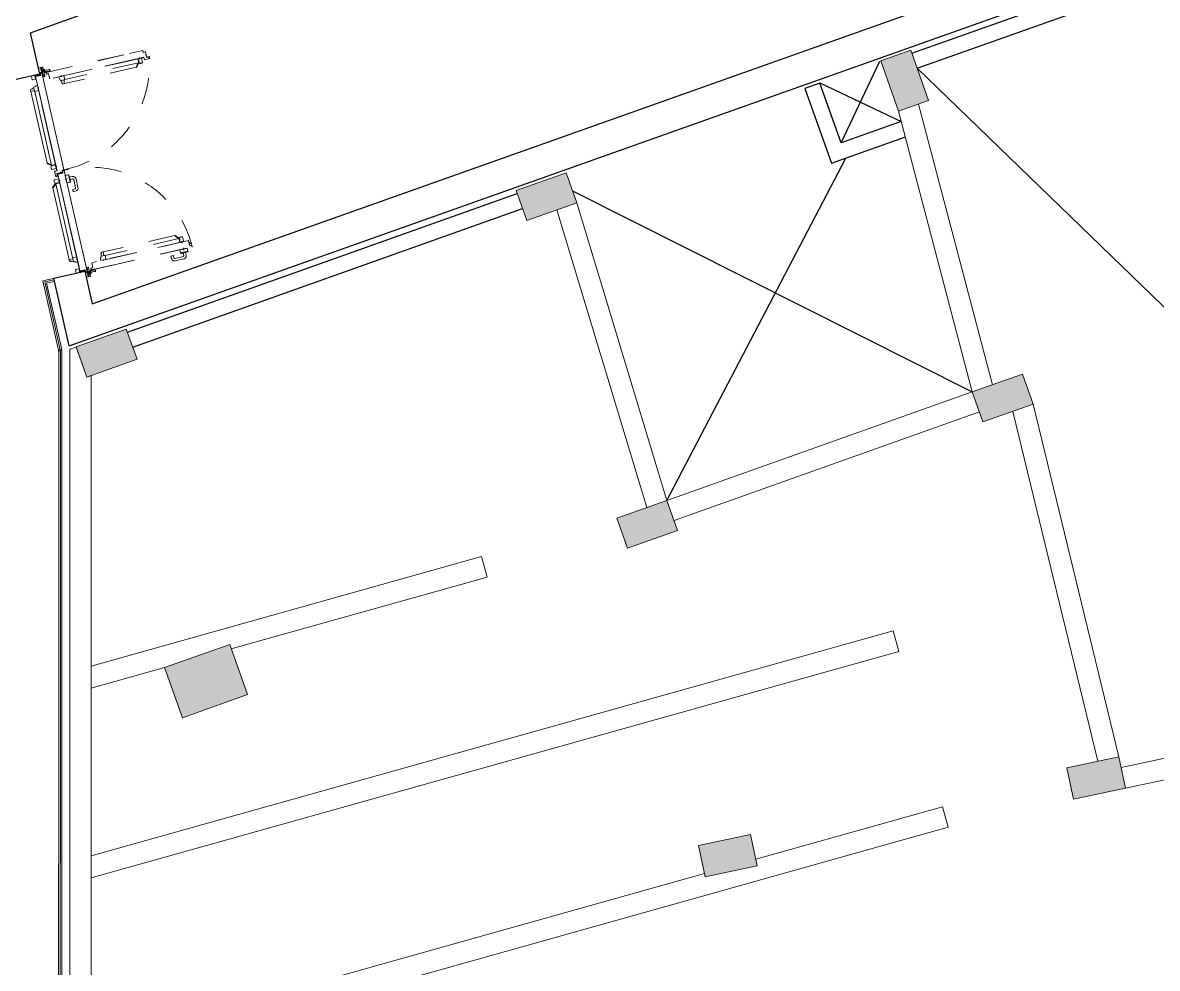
# Model space of a CAD drawing. Header units: centimetres. Extents: x 139057 to 200038, y 34824 to 80516.
# Drawn here: x 175220 to 176287, y 53747 to 54636 of the extents above; entities that cross this region are included whole.
import ezdxf

# ---------------------------------------------------------------- set-up
doc = ezdxf.new("R2010")
doc.units = ezdxf.units.CM
doc.header["$LTSCALE"] = 100
for name, pattern in [('HIDDEN', [0.5, 0.25, -0.25]), ('TRATTEGGIATA', [0.75, 0.5, -0.25]), ('TRATTO-PUNTO', [1, 0.5, -0.25, 0, -0.25])]:
    doc.linetypes.add(name, pattern=pattern)
doc.layers.get('0').update_dxf_attribs({"lineweight": 0})
for name, color, linetype, lineweight in [('410_STRUTTURE_001-AM_0', 7, 'Continuous', 0), ('430_TAVOLATI_001-AM_0', 3, 'Continuous', 0), ('437_RIVESTIMENTI_001-AM_0', 13, 'Continuous', 0), ('441_SERRAMENTI_001-AM_0', 1, 'Continuous', 0)]:
    doc.layers.add(name, color=color, linetype=linetype, lineweight=lineweight)
for name, color, linetype in [('A-GRAFICA', 253, 'Continuous'), ('A-MCLS3-15', 50, 'Continuous'), ('A-MCLS5-30', 2, 'Continuous')]:
    doc.layers.add(name, color=color, linetype=linetype)

# ---------------------------------------------------------------- blocks, each defined once
blk = doc.blocks.new('COPRITESTA1C')
for p, q in [((0, 0), (0, -10)), ((0, 0), (21, 0)), ((21, 0), (21, -15)), ((-1, -10), (-1, -20)), ((-1, -10), (0, -10)), ((-1, -20), (16, -20))]:
    blk.add_line(p, q)
at = {"linetype": 'TRATTEGGIATA', "ltscale": 10}
for p, q in [((19.5, 0), (19.5, -15)), ((-1, -18.5), (16, -18.5))]:
    blk.add_line(p, q, dxfattribs=at)
blk.add_arc((16, -15), 3.5, 270, 0, dxfattribs=at)
blk.add_arc((16, -15), 5, 270, 0)
blk = doc.blocks.new('COPRITESTA2C')
for p, q in [((0, 0), (44, 0)), ((0, 0), (0, -10)), ((44, 0), (44, -15)), ((-1, -10), (-1, -20)), ((-1, -10), (0, -10)), ((-1, -20), (39, -20))]:
    blk.add_line(p, q)
at = {"linetype": 'TRATTEGGIATA', "ltscale": 10}
for p, q in [((42.5, 0), (42.5, -15)), ((-1, -18.5), (39, -18.5))]:
    blk.add_line(p, q, dxfattribs=at)
blk.add_arc((39, -15), 5, 270, 0)
blk.add_arc((39, -15), 3.5, 270, 0, dxfattribs=at)
blk = doc.blocks.new('M10.2af_190_PUSH')
at = {"linetype": 'Continuous'}
for p, q in [((120, 106), (120, 110)), ((140, 120), (130, 120)), ((140, 84), (140, 120)), ((140, 119), (140, 120)), ((831, 119), (140, 119)), ((838, 120), (831, 120)), ((831, 119), (831, 120)), ((855, 86), (831, 119)), ((861, 86), (838, 120)), ((1041, 86), (1064, 120)), ((1047, 86), (1071, 119)), ((1064, 120), (1071, 120)), ((1071, 119), (1071, 120)), ((1071, 119), (1762, 119)), ((1762, 84), (1762, 120)), ((1762, 119), (1762, 120)), ((1762, 120), (1772, 120)), ((1782, 105), (1782, 110)), ((101, 45), (101, 58)), ((150, 45), (101, 45)), ((103, 62), (105, 66)), ((106, 69), (106, 74)), ((115, 84), (115, 95)), ((116, 98), (119, 102)), ((140, 84), (116, 84)), ((140, 84), (140, 85)), ((150, 85), (140, 85)), ((150, 45), (150, 85)), ((863, 83), (150, 83)), ((901, 45), (150, 45)), ((855, 83), (855, 86)), ((861, 83), (861, 86)), ((863, 45), (863, 86)), ((867, 88), (865, 88)), ((867, 45), (869, 88)), ((901, 45), (900, 88)), ((948, 31), (947, 31)), ((948, 7), (947, 7)), ((948, 31), (948, 7)), ((948, 31), (948, 31)), ((948, 27), (958, 17)), ((948, 27), (948, 27)), ((948, 17), (959, 17)), ((948, 14), (959, 14)), ((959, 17), (959, 14)), ((1001, 45), (1002, 88)), ((1001, 45), (1752, 45)), ((1035, 45), (1033, 88)), ((1035, 88), (1037, 88)), ((1039, 45), (1039, 86)), ((1039, 83), (1752, 83)), ((1041, 83), (1041, 86)), ((1047, 83), (1047, 86)), ((1752, 45), (1752, 85)), ((1752, 85), (1762, 85)), ((1752, 45), (1801, 45)), ((1762, 84), (1762, 85)), ((1762, 84), (1786, 84)), ((1786, 98), (1783, 102)), ((1787, 83), (1787, 95)), ((1796, 69), (1796, 74)), ((1799, 62), (1797, 66)), ((1801, 45), (1801, 58)), ((-24, -44), (-26, -44)), ((-25, -45), (-25, -42)), ((-25, -45), (-25, -42)), ((776, -60), (753, -60)), ((753, -60), (753, -83)), ((776, -60), (776, -83)), ((865, -90), (783, -90)), ((872, -57), (872, -83)), ((873, -56), (894, -56)), ((895, -57), (895, -83)), ((1924, -44), (1926, -44)), ((1925, -45), (1925, -42)), ((865, -113), (783, -113)), ((1762, -207), (1762, -196)), ((1763, -207), (1762, -207)), ((1798, -207), (1762, -207)), ((1776, -186), (1772, -186)), ((1783, -182), (1780, -185)), ((1798, -181), (1787, -181)), ((1797, -217), (1797, -207)), ((1798, -207), (1797, -207)), ((1798, -207), (1798, -183)), ((1813, -173), (1808, -173)), ((1820, -169), (1816, -172)), ((1837, -168), (1823, -168)), ((1837, -217), (1837, -168)), ((1837, -217), (1797, -217))]:
    blk.add_line(p, q, dxfattribs=at)
at = {"linetype": 'Continuous', "ltscale": 10}
for p, q in [((-12, 0), (6, 0)), ((5, 83), (33, 83)), ((5, 82), (5, 83)), ((33, 82), (5, 82)), ((5, 6), (5, 47)), ((7, 2), (5, 5)), ((6, 47), (6, 6)), ((7, 6), (8, 3)), ((8, 50), (33, 50)), ((33, 48), (8, 48)), ((59, 45), (12, 45)), ((12, 45), (12, -4)), ((59, 45), (13, 45)), ((13, 45), (13, -5)), ((35, 51), (35, 80)), ((36, 80), (36, 51)), ((947, 45), (48, 45)), ((947, 45), (49, 45)), ((979, 68), (927, 68)), ((927, 68), (927, 48)), ((934, 48), (927, 48)), ((978, 68), (928, 68)), ((928, 68), (928, 49)), ((933, 49), (928, 49)), ((934, 54), (933, 54)), ((933, 54), (933, 49)), ((935, 62), (934, 62)), ((934, 50), (934, 62)), ((934, 54), (934, 48)), ((954, 50), (934, 50)), ((935, 51), (935, 62)), ((954, 51), (935, 51)), ((947, 45), (947, -5)), ((947, 45), (947, -4)), ((954, 20), (954, 51)), ((954, 21), (954, 50)), ((954, -3), (954, 14)), ((954, -3), (954, 14)), ((978, 68), (978, 45)), ((978, 45), (1614, 45)), ((979, 68), (979, 45)), ((979, 45), (1614, 45)), ((1104, 45), (1888, 45)), ((1104, 45), (1887, 45)), ((1864, 80), (1864, 51)), ((1865, 51), (1865, 80)), ((1895, 83), (1867, 83)), ((1867, 82), (1895, 82)), ((1867, 82), (1895, 82)), ((1892, 50), (1867, 50)), ((1867, 48), (1892, 48)), ((1887, 45), (1887, -5)), ((1888, 45), (1888, -4)), ((1894, 6), (1892, 3)), ((1893, 2), (1895, 5)), ((1894, 47), (1894, 6)), ((1912, 0), (1894, 0)), ((1895, 82), (1895, 83)), ((1895, 6), (1895, 47)), ((1913, 0), (1912, 0)), ((-59, -19), (-59, 0)), ((-59, 0), (-57, 0)), ((-57, 0), (-57, -19)), ((-56, -20), (-17, -20)), ((-17, -21), (-56, -21)), ((-15, -19), (-15, -3)), ((-14, -19), (-14, -3)), ((6, -2), (-12, -2)), ((-8, -3), (-8, -21)), ((-8, -3), (8, -3)), ((-8, -21), (194, -21)), ((-7, -4), (-7, -21)), ((-7, -4), (8, -4)), ((-7, -21), (193, -21)), ((-5, -4), (-5, -20)), ((12, -4), (-5, -4)), ((-4, -20), (-5, -20)), ((-4, -5), (-4, -20)), ((13, -5), (-4, -5)), ((15, -61), (-3, -61)), ((14, -62), (-2, -62)), ((14, -64), (-1, -64)), ((14, -64), (-1, -64)), ((-1, -64), (-1, -64)), ((8, -3), (8, -4)), ((159, -21), (967, -21)), ((159, -21), (967, -21)), ((964, -4), (947, -4)), ((964, -5), (947, -5)), ((952, -3), (967, -3)), ((952, -3), (952, -4)), ((952, -4), (967, -4)), ((975, -3), (954, -3)), ((974, -3), (954, -3)), ((964, -4), (964, -20)), ((964, -5), (964, -20)), ((964, -20), (964, -20)), ((967, -3), (967, -21)), ((967, -4), (967, -21)), ((974, -21), (974, -3)), ((1104, -21), (974, -21)), ((975, -21), (975, -3)), ((1103, -21), (975, -21)), ((1907, -21), (1089, -21)), ((1908, -21), (1090, -21)), ((1887, -5), (1904, -5)), ((1888, -4), (1905, -4)), ((1908, -3), (1893, -3)), ((1893, -3), (1893, -4)), ((1907, -4), (1893, -4)), ((1894, -2), (1912, -2)), ((1904, -5), (1904, -20)), ((1905, -4), (1905, -20)), ((1907, -4), (1907, -21)), ((1908, -3), (1908, -21)), ((1914, -19), (1914, -3)), ((1915, -19), (1915, -3)), ((1956, -20), (1917, -20)), ((1917, -21), (1956, -21)), ((1959, 0), (1957, 0)), ((1957, 0), (1957, -19)), ((1959, -19), (1959, 0))]:
    blk.add_line(p, q, dxfattribs=at)
at = {"ltscale": 10}
for p, q in [((0, 1), (0, 0)), ((866, 45), (901, 45)), ((1900, 1), (1900, 0)), ((-1, 0), (0, 0)), ((847, -21), (847, -51)), ((847, -21), (919, -21)), ((847, -21), (919, -21)), ((847, -51), (919, -51)), ((852, -56), (914, -56)), ((919, -21), (919, -51)), ((1901, 0), (1900, 0))]:
    blk.add_line(p, q, dxfattribs=at)
at = {"linetype": 'TRATTO-PUNTO'}
for p, q in [((126, 39), (126, 51)), ((883, 35), (883, 55)), ((883, 38), (883, 53)), ((883, 38), (883, 53)), ((1019, 38), (1019, 53)), ((1019, 38), (1019, 53)), ((1776, 39), (1776, 50)), ((883, -31), (883, -11)), ((1843, -193), (1831, -193))]:
    blk.add_line(p, q, dxfattribs=at)
for p, q in [((947, 42), (947, -1)), ((-37, -22), (-55, -22)), ((-55, -25), (-55, -22)), ((-37, -25), (-55, -25)), ((-37, -25), (-53, -25)), ((-53, -25), (-53, -28)), ((-38, -28), (-53, -28)), ((-36, -32), (-38, -28)), ((-33, -32), (-36, -26)), ((-34, -31), (-36, -26)), ((-34, -31), (-36, -26)), ((-30, -31), (-33, -24)), ((-20, -31), (-16, -24)), ((-17, -32), (-14, -26)), ((-17, -34), (-14, -26)), ((-17, -32), (-14, -26)), ((-15, -36), (-11, -28)), ((-13, -22), (30, -22)), ((-13, -25), (28, -25)), ((-13, -25), (30, -25)), ((-11, -28), (28, -28)), ((28, -25), (28, -28)), ((30, -25), (30, -22)), ((1913, -22), (1870, -22)), ((1872, -25), (1872, -22)), ((1913, -25), (1872, -25)), ((1913, -25), (1872, -25)), ((1872, -25), (1872, -28)), ((1912, -28), (1872, -28)), ((1915, -36), (1912, -28)), ((1917, -32), (1914, -26)), ((1918, -34), (1914, -26)), ((1917, -32), (1914, -26)), ((1920, -31), (1917, -24)), ((1930, -31), (1934, -24)), ((1933, -32), (1936, -26)), ((1934, -31), (1936, -26)), ((1934, -31), (1936, -26)), ((1937, -22), (1956, -22)), ((1937, -25), (1956, -25)), ((1937, -25), (1954, -25)), ((1937, -32), (1939, -28)), ((1939, -28), (1954, -28)), ((1954, -25), (1954, -28)), ((1956, -25), (1956, -22))]:
    blk.add_line(p, q)
at = {"linetype": 'HIDDEN', "ltscale": 10}
for p, q in [((-17, -53), (-10, -57)), ((-15, -51), (-7, -55)), ((-14, -51), (-7, -55)), ((-13, -52), (-7, -55)), ((-12, -49), (-6, -52)), ((-10, -57), (-10, -97)), ((-7, -97), (-10, -97)), ((-7, -56), (-7, -97)), ((-6, -56), (-6, -99)), ((-6, -99), (-3, -99)), ((-3, -56), (-3, -99)), ((-3, -61), (-3, -262)), ((-2, -62), (-2, -262)), ((14, -62), (14, -76)), ((14, -81), (14, -64)), ((14, -82), (14, -64)), ((15, -76), (14, -76)), ((64, -81), (14, -81)), ((63, -82), (14, -82)), ((15, -61), (15, -76)), ((63, -128), (63, -82)), ((64, -127), (64, -81)), ((1836, -865), (1836, -81)), ((1836, -81), (1886, -81)), ((1837, -864), (1837, -82)), ((1837, -82), (1887, -82)), ((1885, -61), (1903, -61)), ((1885, -61), (1885, -76)), ((1885, -76), (1886, -76)), ((1886, -62), (1902, -62)), ((1886, -62), (1886, -76)), ((1886, -64), (1902, -64)), ((1886, -81), (1886, -64)), ((1887, -64), (1902, -64)), ((1887, -82), (1887, -64)), ((1902, -62), (1902, -879)), ((1903, -61), (1903, -879)), ((1904, -56), (1904, -99)), ((1907, -97), (1904, -97)), ((1913, -49), (1906, -52)), ((1915, -51), (1907, -55)), ((1914, -51), (1907, -55)), ((1914, -52), (1907, -55)), ((1907, -56), (1907, -97)), ((1907, -56), (1907, -97)), ((1907, -97), (1910, -97)), ((1917, -53), (1910, -57)), ((1910, -57), (1910, -97)), ((58, -195), (69, -195)), ((63, -1015), (63, -117)), ((64, -1016), (64, -117)), ((64, -219), (64, -170)), ((64, -170), (77, -170)), ((81, -171), (84, -174)), ((88, -175), (93, -175)), ((102, -183), (114, -183)), ((103, -209), (103, -185)), ((103, -208), (139, -208)), ((103, -209), (104, -209)), ((104, -219), (104, -209)), ((117, -184), (121, -187)), ((124, -188), (129, -188)), ((138, -208), (139, -208)), ((138, -900), (138, -208)), ((139, -208), (139, -198)), ((1762, -898), (1763, -207)), ((-3, -228), (-3, -1036)), ((-2, -227), (-2, -1035)), ((64, -970), (64, -219)), ((64, -219), (104, -219)), ((102, -932), (102, -219)), ((1798, -930), (1799, -217)), ((1836, -989), (1836, -355)), ((1837, -990), (1837, -355)), ((-94, -933), (-94, -852)), ((-71, -933), (-71, -852)), ((-41, -822), (-64, -822)), ((-41, -845), (-64, -845)), ((-41, -845), (-41, -822)), ((-39, -940), (-64, -940)), ((-38, -921), (-38, -983)), ((-38, -941), (-38, -962)), ((-33, -916), (-33, -988)), ((-3, -916), (-33, -916)), ((-13, -952), (7, -952)), ((-3, -916), (-3, -988)), ((-3, -916), (-3, -988)), ((54, -952), (74, -952)), ((57, -952), (72, -952)), ((57, -952), (72, -952)), ((64, -932), (105, -932)), ((64, -934), (64, -969)), ((64, -936), (107, -938)), ((102, -924), (105, -924)), ((102, -930), (105, -930)), ((105, -924), (138, -900)), ((105, -930), (139, -907)), ((107, -935), (107, -934)), ((138, -900), (139, -900)), ((139, -907), (139, -900)), ((1762, -898), (1761, -898)), ((1761, -905), (1761, -898)), ((1795, -928), (1761, -905)), ((1795, -922), (1762, -898)), ((1793, -934), (1793, -932)), ((1836, -934), (1794, -936)), ((1798, -922), (1795, -922)), ((1798, -928), (1795, -928)), ((1836, -930), (1795, -930)), ((1844, -950), (1829, -950)), ((1844, -950), (1829, -950)), ((1902, -865), (1902, -993)), ((1903, -865), (1903, -994)), ((-39, -963), (-64, -963)), ((-3, -988), (-33, -988)), ((15, -1036), (-3, -1036)), ((14, -1035), (-2, -1035)), ((-1, -1033), (-1, -1032)), ((14, -1032), (-1, -1032)), ((14, -1033), (-1, -1033)), ((63, -1015), (14, -1015)), ((14, -1032), (14, -1015)), ((64, -1016), (14, -1016)), ((14, -1033), (14, -1016)), ((15, -1020), (14, -1020)), ((14, -1020), (14, -1035)), ((15, -1020), (15, -1036)), ((61, -1015), (18, -1015)), ((26, -1016), (26, -1016)), ((50, -1016), (26, -1016)), ((32, -1016), (32, -1027)), ((35, -1027), (32, -1027)), ((46, -1016), (35, -1026)), ((35, -1016), (35, -1027)), ((46, -1016), (46, -1016)), ((50, -1016), (50, -1016)), ((50, -1016), (50, -1016)), ((64, -970), (107, -968)), ((1836, -967), (1792, -965)), ((1813, -989), (1836, -989)), ((1813, -989), (1813, -1041)), ((1813, -1041), (1833, -1041)), ((1814, -990), (1837, -990)), ((1814, -990), (1814, -1041)), ((1814, -1041), (1833, -1041)), ((1832, -1034), (1820, -1034)), ((1831, -1034), (1820, -1034)), ((1820, -1034), (1820, -1034)), ((1828, -1034), (1833, -1034)), ((1828, -1034), (1828, -1035)), ((1828, -1035), (1833, -1035)), ((1861, -1014), (1831, -1014)), ((1831, -1014), (1831, -1034)), ((1860, -1015), (1832, -1015)), ((1832, -1015), (1832, -1034)), ((1833, -1034), (1833, -1041)), ((1833, -1035), (1833, -1041)), ((1884, -1014), (1868, -1014)), ((1885, -1015), (1868, -1015)), ((1902, -993), (1884, -993)), ((1884, -993), (1884, -1014)), ((1903, -994), (1885, -994)), ((1885, -994), (1885, -1015))]:
    blk.add_line(p, q, dxfattribs=at)
for centre, radius in [((-25, -44), 9), ((-25, -44), 7.25), ((-25, -44), 7.5), ((1925, -44), 9), ((1925, -44), 7.5), ((1925, -44), 7.25)]:
    blk.add_circle(centre, radius)
at = {"linetype": 'Continuous'}
for centre, radius, start, end in [((130, 110), 10, 90, 180), ((1772, 110), 10, 0, 90), ((107, 58), 6, 144.4623, 180), ((100, 69), 6, 324.4623, 0), ((116, 74), 10, 90, 180), ((121, 95), 6, 144.4623, 180), ((114, 106), 6, 324.4623, 0), ((865, 86), 2, 90, 180), ((867, 86), 2, 0, 90), ((871, 88), 2, 117.596, 177.6141), ((884, 63), 30.5, 62.404, 117.596), ((898, 88), 2, 2.3859, 62.404), ((1004, 88), 2, 117.596, 177.6141), ((1018, 63), 30.5, 62.404, 117.596), ((1031, 88), 2, 2.3859, 62.404), ((1035, 86), 2, 90, 180), ((1037, 86), 2, 0, 90), ((1788, 105), 6, 180, 215.5377), ((1781, 95), 6, 0, 35.5377), ((1786, 74), 10, 0, 90), ((1802, 69), 6, 180, 215.5377), ((1795, 58), 6, 0, 35.5377), ((783, -83), 30, 180, 270), ((783, -83), 7, 180, 270), ((865, -83), 30, 270, 0), ((865, -83), 7, 270, 0), ((873, -57), 1, 90, 180), ((894, -57), 1, 0, 90), ((1772, -196), 10, 90, 180), ((1776, -180), 6, 270, 305.5377), ((1787, -187), 6, 90, 125.5377), ((1808, -183), 10, 90, 180), ((1813, -167), 6, 270, 305.5377), ((1823, -174), 6, 90, 125.5377)]:
    blk.add_arc(centre, radius, start, end, dxfattribs=at)
at = {"linetype": 'Continuous', "ltscale": 10}
for centre, radius, start, end in [((8, 47), 3, 90, 180), ((8, 6), 3, 180, 215), ((8, 47), 1.5, 90, 180), ((8, 6), 1.5, 180, 215), ((6, 1), 3, 270, 35), ((6, 1), 1.5, 270, 35), ((33, 80), 3, 360, 90), ((33, 80), 1.5, 0, 90), ((33, 51), 1.5, 270, 360), ((33, 51), 3, 270, 0), ((1867, 80), 3, 90, 180), ((1867, 51), 3, 180, 270), ((1867, 80), 1.5, 90, 180), ((1867, 51), 1.5, 180, 270), ((1894, 1), 3, 145, 270), ((1892, 47), 3, 0, 90), ((1892, 47), 1.5, 0, 90), ((1894, 1), 1.5, 145, 270), ((1892, 6), 1.5, 325, 0), ((1892, 6), 3, 325, 0), ((-56, -19), 3, 180, 270), ((-56, -19), 1.5, 180, 270), ((-17, -19), 3, 270, 0), ((-17, -19), 1.5, 270, 0), ((-12, -3), 3, 90, 180), ((-12, -3), 1.5, 90, 180), ((1912, -3), 3, 0, 90), ((1912, -3), 1.5, 0, 90), ((1917, -19), 3, 180, 270), ((1917, -19), 1.5, 180, 270), ((1956, -19), 1.5, 270, 0), ((1956, -19), 3, 270, 360)]:
    blk.add_arc(centre, radius, start, end, dxfattribs=at)
for centre, radius, start, end in [((-37, -26), 4, 25.7983, 90), ((-37, -26), 1, 25.7983, 90), ((-37, -26), 0.8, 25.7983, 90), ((-25, -44), 12.5, 156.6025, 108.12), ((-44, -35), 8, 336.6025, 25.7983), ((-44, -35), 11, 336.6025, 25.7983), ((-25, -44), 9.5, 156.6025, 108.12), ((-29, -31), 4, 205.7983, 288.12), ((-29, -31), 1, 205.7983, 288.12), ((-21, -31), 1, 251.88, 334.2017), ((-21, -31), 4, 318.9946, 334.2017), ((-13, -26), 4, 90, 154.2017), ((-12, -48), 4, 228.9946, 244.2017), ((-13, -26), 1, 90, 154.2017), ((-13, -26), 0.8, 90, 154.2017), ((-12, -48), 1, 161.88, 244.2017), ((1913, -26), 4, 25.7983, 90), ((1913, -26), 0.8, 25.7983, 90), ((1913, -26), 1, 25.7983, 90), ((1925, -44), 12.5, 71.88, 23.3975), ((1912, -48), 1, 295.7983, 18.12), ((1912, -48), 4, 295.7983, 311.0054), ((1925, -44), 9.5, 71.88, 23.3975), ((1921, -31), 4, 205.7983, 221.0054), ((1921, -31), 1, 205.7983, 288.12), ((1929, -31), 4, 251.88, 334.2017), ((1929, -31), 1, 251.88, 334.2017), ((1944, -35), 11, 154.2017, 203.3975), ((1937, -26), 4, 90, 154.2017), ((1937, -26), 0.8, 90, 154.2017), ((1937, -26), 1, 90, 154.2017), ((1944, -35), 8, 154.2017, 203.3975)]:
    blk.add_arc(centre, radius, start, end)
at = {"linetype": 'HIDDEN', "ltscale": 10}
for centre, radius, start, end in [((-7, -56), 0.8, 0, 64.2017), ((-7, -56), 1, 0, 64.2017), ((-7, -56), 4, 0, 64.2017), ((-25, -44), 993, 272.315, 2.3093), ((1978, -44), 1004, 178.7439, 261.6968), ((1908, -56), 4, 115.7983, 180), ((1908, -56), 1, 115.7983, 180), ((1908, -56), 0.8, 115.7983, 180), ((77, -176), 6, 54.4623, 90), ((88, -169), 6, 234.4623, 270), ((93, -185), 10, 0, 90), ((114, -189), 6, 54.4623, 90), ((124, -182), 6, 234.4623, 270), ((129, -198), 10, 0, 90), ((-64, -852), 30, 90, 180), ((-64, -852), 7, 90, 180), ((-64, -933), 30, 180, 270), ((-64, -933), 7, 180, 270), ((-39, -941), 1, 0, 90), ((-33, -921), 5, 90, 180), ((105, -934), 2, 0, 90), ((105, -935), 2, 270, 0), ((107, -940), 2, 27.596, 87.6141), ((82, -953), 30.5, 332.404, 27.596), ((1819, -951), 30.5, 152.404, 207.596), ((1794, -938), 2, 92.3859, 152.404), ((1795, -932), 2, 90, 180), ((1795, -934), 2, 180, 270), ((-39, -962), 1, 270, 0), ((-33, -983), 5, 180, 270), ((107, -966), 2, 272.3859, 332.404)]:
    blk.add_arc(centre, radius, start, end, dxfattribs=at)
at = {"ltscale": 10}
for centre, start, end in [((852, -51), 180, 270), ((914, -51), 270, 0)]:
    blk.add_arc(centre, 5, start, end, dxfattribs=at)
at = {"linetype": 'Continuous', "ltscale": 10, "xscale": -1}
for name, p in [('COPRITESTA1C', (-38, -21)), ('COPRITESTA2C', (1913, -22))]:
    blk.add_blockref(name, p, dxfattribs=at)
at = {"linetype": 'HIDDEN', "ltscale": 10, "rotation": 270}
blk.add_blockref('COPRITESTA2C', (-3, -56), dxfattribs=at)
at = {"linetype": 'Continuous', "ltscale": 10}
for name, p in [('COPRITESTA2C', (-12, -22)), ('COPRITESTA1C', (1938, -21))]:
    blk.add_blockref(name, p, dxfattribs=at)
at = {"linetype": 'HIDDEN', "ltscale": 10, "xscale": -1, "rotation": 90}
blk.add_blockref('COPRITESTA2C', (1904, -56), dxfattribs=at)

msp = doc.modelspace()

# ---------------------------------------------------------------- hatches: boundary and pattern name
at = {"layer": '410_STRUTTURE_001-AM_0'}
for points in [[(176055.5, 54610.4), (176072.3, 54563.3), (176044, 54553.2), (176027.3, 54600.4)], [(175741.4, 54467), (175694.3, 54450.3), (175684.2, 54478.5), (175731.3, 54495.3)], [(175317.6, 54348.2), (175270.5, 54331.5), (175280.5, 54303.2), (175327.7, 54319.9)], [(176160.5, 54306), (176170.6, 54277.7), (176123.4, 54261), (176113.4, 54289.2)], [(175836.1, 54158.9), (175789, 54142.2), (175779, 54170.5), (175826.1, 54187.2)], [(175414.9, 54051.8), (175431.7, 54004.7), (175370.4, 53982.9), (175353.7, 54030)], [(176251.2, 53946), (176257.4, 53916.6), (176208.5, 53906.3), (176202.3, 53935.7)], [(175911, 53843.7), (175862.1, 53833.4), (175855.9, 53862.8), (175904.8, 53873.1)]]:
    msp.add_hatch(color=256, dxfattribs=at).paths.add_polyline_path(points)

# ---------------------------------------------------------------- linework, layer by layer
at = {"layer": '410_STRUTTURE_001-AM_0', "elevation": 0}
for points in [[(176055.5, 54610.4), (176072.3, 54563.3), (176044, 54553.2), (176027.3, 54600.4)], [(175741.4, 54467), (175694.3, 54450.3), (175684.2, 54478.5), (175731.3, 54495.3)], [(175317.6, 54348.2), (175270.5, 54331.5), (175280.5, 54303.2), (175327.7, 54319.9)], [(176160.5, 54306), (176170.6, 54277.7), (176123.4, 54261), (176113.4, 54289.2)], [(175836.1, 54158.9), (175789, 54142.2), (175779, 54170.5), (175826.1, 54187.2)], [(175414.9, 54051.8), (175431.7, 54004.7), (175370.4, 53982.9), (175353.7, 54030)], [(176251.2, 53946), (176257.4, 53916.6), (176208.5, 53906.3), (176202.3, 53935.7)], [(175911, 53843.7), (175862.1, 53833.4), (175855.9, 53862.8), (175904.8, 53873.1)]]:
    msp.add_lwpolyline(points, close=True, dxfattribs=at)
at = {"layer": '430_TAVOLATI_001-AM_0'}
for p, q in [((176132.3, 54295.9, 0), (176062.9, 54559.9, 0)), ((176113.4, 54289.2, 0), (176044, 54553.2, 0)), ((175826.1, 54187.2, 0), (175741.4, 54467, 0)), ((175807.2, 54180.5, 0), (175722.5, 54460.3, 0)), ((175264.6, 54329.5, 0), (175264.5, 53362.6, 0)), ((175270.5, 54331.4, 0), (175264.6, 54329.5, 0)), ((175280.5, 54303.2, 0), (175270.5, 54331.4, 0)), ((175284.6, 54304.7, 0), (175280.5, 54303.2, 0)), ((175284.5, 53393.2, 0), (175284.6, 54304.7, 0)), ((175826.1, 54187.2, 0), (176113.4, 54289.2, 0)), ((175832.8, 54168.3, 0), (176120.1, 54270.4, 0)), ((176231.6, 53941.9, 0), (176151.6, 54270.9, 0)), ((176251.2, 53946, 0), (176170.5, 54277.7, 0)), ((175651.7, 54134.4, 0), (175284.5, 54031.4, 0)), ((175651.7, 54134.4, 0), (175657.1, 54115.1, 0)), ((175657.1, 54115.1, 0), (175416.4, 54047.6, 0)), ((175284.5, 53853.1, 0), (176038.9, 54064.5, 0)), ((176044.3, 54045.3, 0), (176038.9, 54064.5, 0)), ((175284.5, 53832.3, 0), (176044.3, 54045.3, 0)), ((175353.7, 54030, 0), (175284.5, 54010.7, 0)), ((176253.3, 53936.2, 0), (176650.1, 54019.7, 0)), ((176257.4, 53916.6, 0), (176437.9, 53954.6, 0)), ((175909.7, 53850, 0), (176085.3, 53899.2, 0)), ((176090.7, 53879.9, 0), (176085.3, 53899.2, 0)), ((175284.5, 53653.9, 0), (176090.7, 53879.9, 0)), ((175284.5, 53674.7, 0), (175861.4, 53836.4, 0))]:
    msp.add_line(p, q, dxfattribs=at)
at = {"layer": '437_RIVESTIMENTI_001-AM_0'}
for p, q in [((175249.5, 54393, 0), (175242.7, 54391.5, 0)), ((175242.7, 54391.5, 0), (175257, 54329, 0)), ((175254, 54328.6, 0), (175257, 54329, 0)), ((175254.1, 54327.9, 0), (175257.1, 54328.3, 0)), ((175257, 53365.6, 0), (175257.1, 54328.3, 0))]:
    msp.add_line(p, q, dxfattribs=at)
at = {"layer": '437_RIVESTIMENTI_001-AM_0', "elevation": 0}
for points in [[(175248.9, 54395.9), (175239.1, 54393.7)], [(175254, 54328.6), (175239.1, 54393.7)], [(175249.2, 54394.5), (175240.9, 54392.6), (175255.5, 54328.8)], [(175254, 53362.6), (175254.1, 54327.9)], [(175255.6, 54328.1), (175255.5, 53364.1), (175264.5, 53364.1)]]:
    msp.add_lwpolyline(points, dxfattribs=at)
msp.add_lwpolyline([(175254, 54327.2), (175254, 54328), (175254.3, 54328.3), (175253.9, 54328.6), (175253.8, 54329.2), (175253.8, 54329.2), (175254, 54328.6), (175254.4, 54328.3), (175254.1, 54327.9), (175254.1, 54327.2)], close=True, dxfattribs=at)
at = {"layer": 'A-GRAFICA'}
for p, q in [((175990.1, 54523.4, 0), (176026.4, 54600.1, 0)), ((176061.6, 54593.5, 0), (176648.9, 54025.4, 0)), ((175969.9, 54579.9, 0), (176046.5, 54543.6, 0)), ((175826.1, 54187.2, 0), (175994.4, 54509, 0)), ((175737.4, 54478.3, 0), (176113.4, 54289.3, 0))]:
    msp.add_line(p, q, dxfattribs=at)
at = {"layer": 'A-MCLS3-15'}
for p, q in [((176056.5, 54607.6, 0), (176462.2, 54751.7, 0)), ((176061.5, 54593.5, 0), (176467.2, 54737.6, 0)), ((175970, 54579.6, 0), (175955.9, 54574.5, 0)), ((175990.1, 54523.4, 0), (175970, 54579.6, 0)), ((175955.9, 54574.5, 0), (175981, 54504.3, 0)), ((176046.5, 54543.6, 0), (175990.1, 54523.4, 0)), ((175981, 54504.3, 0), (176050.4, 54529, 0)), ((175318.6, 54345.5, 0), (175685.2, 54475.7, 0)), ((175323.7, 54331.4, 0), (175690.2, 54461.6, 0))]:
    msp.add_line(p, q, dxfattribs=at)
at = {"layer": 'A-MCLS5-30', "color": 3}
for p, q in [((175285.6, 54372, 0), (176459.5, 54788.9, 0)), ((175263.9, 54332.4, 0), (176497.9, 54770.7, 0)), ((175227.4, 54626.8, 0), (175447.4, 54706.1, 0)), ((175236.3, 54588, 0), (175227.4, 54626.8, 0)), ((175236.3, 54588, 0), (175207.1, 54581.3, 0)), ((175249.4, 54396.1, 0), (175278.6, 54402.7, 0)), ((175278.6, 54402.7, 0), (175285.6, 54372, 0)), ((175263.9, 54332.4, 0), (175249.4, 54396.1, 0))]:
    msp.add_line(p, q, dxfattribs=at)

# ---------------------------------------------------------------- block references
at = {"layer": '441_SERRAMENTI_001-AM_0', "rotation": 102.8611134306229}
for xscale, yscale, zscale in [(0.09999999999999999, 0.09999999999999999, 0.09999999999999999), (0.1, 0.1, 0.1)]:
    msp.add_blockref('M10.2af_190_PUSH', (175278.6, 54402.7, 0), dxfattribs=dict(at, xscale=xscale, yscale=yscale, zscale=zscale))

doc.saveas('drawing.dxf')
